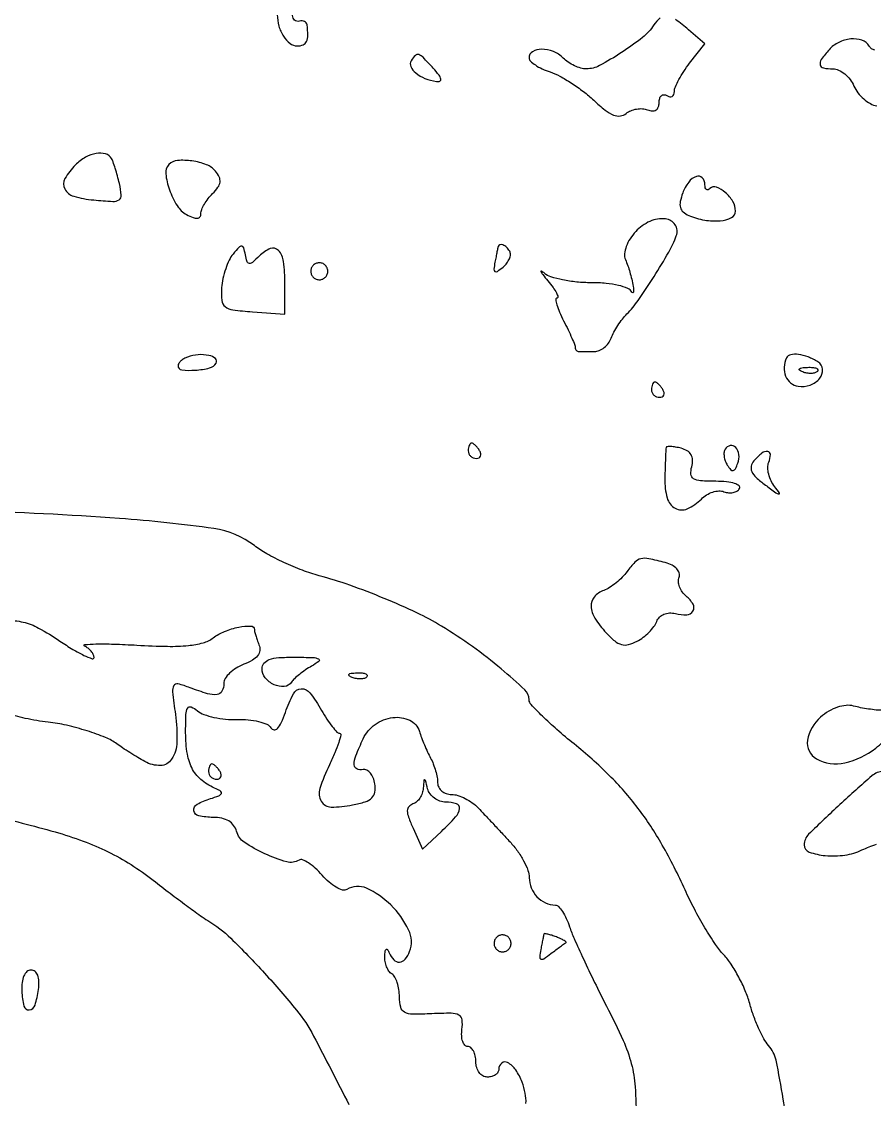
# Model space of a CAD drawing. Extents: x 0 to 5034, y 0 to 2560.
# Drawn here: x 796.5 to 908.2, y 1993.1 to 2134.2 of the extents above; entities that cross this region are included whole.
import ezdxf

# ---------------------------------------------------------------- set-up
doc = ezdxf.new("R2010")
doc.units = 0

msp = doc.modelspace()

# ---------------------------------------------------------------- linework, layer by layer
for points in [[(830, 2135.081787, 0.070098), (830.207177, 2133.61129, 0.072237), (830.812146, 2132.271585, 0.083782), (831.667999, 2131.325864, 0.168587), (832.606989, 2131, 0.098439), (833.381365, 2131.153949, 0.186827), (833.834604, 2131.586362, 0.115645), (834.004801, 2132.387834, 0.02789), (833.9, 2133.75, 0.127463), (833.79176, 2134.016263, 0.117405), (833.565, 2134.20625, 0.103536), (833.251308, 2134.288796, 0.080654), (832.9, 2134.25, -0.110297), (832.557014, 2134.23241, -0.132333), (832.264375, 2134.367188, -0.125726), (832.068905, 2134.637591, -0.094222), (832, 2135, 0.099038), (831.923658, 2135.381638, 0.097945), (831.70625, 2135.70625, 0.097945), (831.381638, 2135.923658, 0.099038), (831, 2136, 0.090658), (830.618228, 2135.930205, 0.095575), (830.29375, 2135.730275, 0.099646), (830.076635, 2135.432104, 0.108102)], [(847.542705, 2129.069098, 0.250048), (847.493457, 2128.294892, 0.114207), (848.128344, 2127.46655, 0.078705), (849.328813, 2126.75941, 0.056308), (850.836385, 2126.353926, 0.128028), (851.29711, 2126.402211, 0.377176), (851.43533, 2126.661128, 0.109501), (851.181443, 2127.187876, 0.017075), (850.431397, 2128.075805, 0.007591), (849.090189, 2129.513342, 0.118976), (848.527964, 2129.872149, 0.291323), (848.084129, 2129.765526, 0.053678)], [(803.571429, 2115.428571, 0.066153), (802.199842, 2113.636584, 0.255549), (802.171736, 2112.284383, 0.206291), (803.347881, 2111.324853, 0.045623), (805.96203, 2110.832231, 0.010278), (808.455054, 2110.646097, 0.15674), (809.281099, 2110.863174, 0.281745), (809.57486, 2111.465736, 0.034504), (809.323771, 2112.977195, 0.008212), (809.063079, 2113.998042, 0.008991), (808.77622, 2114.979239, 0.008519), (808.501862, 2115.808675, 0.043721), (808.302725, 2116.25, 0.198022), (807.520127, 2116.868173, 0.112842), (806.297346, 2116.932834, 0.086409), (804.877786, 2116.423817, 0.06728)], [(815.809831, 2115.476498, 0.229666), (815.392253, 2114.272701, 0.055602), (815.88349, 2112.16226, 0.055022), (816.882618, 2110.092407, 0.130674), (818.122371, 2108.934509, 0.026155), (818.990045, 2108.52698, 0.110681), (819.552832, 2108.432495, 0.23654), (819.872551, 2108.61499, 0.147962), (820, 2109.036245, -0.097789), (820.104801, 2109.566971, -0.034118), (820.450764, 2110.268554, -0.032337), (820.947277, 2111.008525, -0.032451), (821.534517, 2111.677375, 0.041133), (822.233089, 2112.50142, 0.123813), (822.500751, 2113.182234, 0.143458), (822.395719, 2113.846765, 0.062831), (821.912073, 2114.605946, 0.129225), (820.727033, 2115.453829, 0.055636), (818.831205, 2115.943698, 0.056012), (816.940223, 2116.000063, 0.177657)], [(883.092352, 2111.75, 0.038481), (882.768574, 2110.630906, 0.116933), (882.79068, 2109.844464, 0.150283), (883.151227, 2109.268414, 0.079452), (883.874576, 2108.820285, 0.054622), (885.967185, 2108.202786, 0.067235), (887.999112, 2108.114259, 0.092744), (889.475632, 2108.531951, 0.28489), (890, 2109.377555, 0.134171), (889.65915, 2110.624899, 0.078815), (888.666969, 2111.82509, 0.09391), (887.506894, 2112.513265, 0.291224), (886.657991, 2112.324657, -0.113033), (886.407824, 2112.167715, -0.253554), (886.193285, 2112.20266, -0.172529), (886.046271, 2112.43152, -0.057388), (886, 2112.833333, 0.186662), (885.648047, 2113.743242, 0.306405), (884.876297, 2113.930465, 0.144589), (883.868995, 2113.174462, 0.07042)], [(876.936662, 2106.70164, 0.045131), (876.199431, 2105.751381, 0.054397), (875.697066, 2104.739798, 0.062551), (875.477824, 2103.791955, 0.124701), (875.588926, 2103.035111, -0.028779), (876.162469, 2101.394627, -0.021374), (876.611493, 2099.527861, -0.085896), (876.62791, 2098.779683, -0.739997), (876.427755, 2098.75, 0.184193), (875.895312, 2099.25871, 0.041813), (874.686489, 2099.652239, 0.035781), (873.057703, 2099.914454, 0.022025), (871.116667, 2100, -0.024063), (869.206601, 2100.091975, -0.026157), (867.367378, 2100.367188, -0.026883), (865.83104, 2100.766995, -0.103433), (864.976534, 2101.25, 0.039767), (864.594972, 2101.53475, 0.744315), (864.523006, 2101.471875, 0.060007), (864.77027, 2101.065725, 0.007227), (865.431521, 2100.25, -0.016815), (866.104885, 2099.385984, -0.034814), (866.558233, 2098.660937, -0.057176), (866.754317, 2098.162737, -0.492815), (866.629307, 2098, 0.449251), (866.462748, 2097.812504, 0.040925), (866.602706, 2097.121828, 0.031933), (866.949859, 2096.157592, 0.016958), (867.494582, 2095.010478, -0.006957), (868.085291, 2093.82814, -0.009588), (868.580451, 2092.749175, -0.006657), (868.963199, 2091.838205, -0.106428), (869.020262, 2091.510478, 0.097717), (869.05073, 2091.315672, 0.101447), (869.152827, 2091.149953, 0.102594), (869.310781, 2091.039094, 0.102225), (869.5, 2091), (870.302969, 2091), (871.531385, 2091, 0.101618), (872.166329, 2091.130389, 0.067152), (872.807582, 2091.514062, 0.063665), (873.357691, 2092.080976, 0.070421), (873.725431, 2092.75, -0.034061), (874.079708, 2093.522333, -0.019725), (874.602988, 2094.400035, -0.019653), (875.20003, 2095.242805, -0.031064), (875.782313, 2095.909695, 0.042996), (877.264186, 2097.690832, 0.011118), (879.330619, 2100.80556, 0.011197), (881.258865, 2104.014077, 0.041554), (882.25386, 2106.151464, 0.235518), (882.094493, 2107.594649, 0.227588), (880.839951, 2108.364949, 0.132409), (878.795489, 2108.034632, 0.099654)], [(824.213923, 2103.759792, 0.062069), (823.70502, 2102.962507, 0.029), (823.242791, 2101.825551, 0.028188), (822.890257, 2100.560587, 0.035169), (822.713923, 2099.354066, 0.040582), (822.724501, 2097.676371, 0.207629), (823.158635, 2096.875737, 0.134784), (824.169499, 2096.452471, 0.01409), (826.75, 2096.192502), (831, 2095.885004), (831, 2099.883485, 0.031014), (830.820333, 2102.777291, 0.15654), (830.147263, 2104.227343, 0.313617), (829.082922, 2104.462956, 0.099186), (827.653638, 2103.510781, -0.014888), (826.75736, 2102.666345, -0.204201), (826.342471, 2102.527478, -0.303811), (826.055372, 2102.754829, -0.029576), (825.823018, 2103.657315, 0.022643), (825.597657, 2104.585735, 0.315864), (825.343227, 2104.789592, 0.225996), (824.991597, 2104.64877, 0.013318)], [(858.923489, 2104.75, 0.022627), (858.879465, 2104.578838, 0.001278), (858.768639, 2104.042982, 0.001959), (858.640817, 2103.40412, 0.001435), (858.503782, 2102.694193, 0.020367), (858.366074, 2101.76469, 0.292577), (858.508535, 2101.479244, 0.295382), (858.825868, 2101.490613, 0.020624), (859.569283, 2102.057499, 0.053729), (860.06743, 2102.570492, 0.066817), (860.403198, 2103.143652, 0.080372), (860.533867, 2103.6868, 0.158628), (860.429973, 2104.113307, 0.058821), (860.014609, 2104.636426, 0.095878), (859.545492, 2104.951231, 0.167479), (859.158717, 2104.977568, 0.257983)], [(834.552786, 2102.08541, 0.099038), (834.401684, 2101.679226, 0.097945), (834.417584, 2101.244476, 0.097945), (834.597789, 2100.848514, 0.099038), (834.91459, 2100.552786, 0.099038), (835.320774, 2100.401684, 0.097945), (835.755524, 2100.417584, 0.097945), (836.151486, 2100.597789, 0.099038), (836.447214, 2100.91459, 0.099038), (836.598316, 2101.320774, 0.097945), (836.582416, 2101.755524, 0.097945), (836.402211, 2102.151486, 0.099038), (836.08541, 2102.447214, 0.099038), (835.679226, 2102.598316, 0.097945), (835.244476, 2102.582416, 0.097945), (834.848514, 2102.402211, 0.099038)], [(818.25, 2090.271617, 0.046564), (817.771795, 2090.052132, 0.053843), (817.367188, 2089.756546, 0.061908), (817.090289, 2089.433493, 0.147292), (817, 2089.133645, 0.382408), (817.488018, 2088.588872, 0.044278), (819.271691, 2088.550875, 0.042686), (821.14416, 2088.838698, 0.201572), (822, 2089.470144, 0.368109), (821.899859, 2090.06024, 0.122281), (821.047816, 2090.475942, 0.072161), (819.660056, 2090.568344, 0.065003)], [(896.689105, 2090.160933, 0.097449), (896.372483, 2088.947244, 0.112494), (896.56633, 2087.769604, 0.124326), (897.224546, 2086.875461, 0.136619), (898.206312, 2086.440225, 0.125106), (899.781222, 2086.60332, 0.134987), (901.035321, 2087.499504, 0.195111), (901.391963, 2088.666456, 0.235147), (900.798558, 2089.632852, 0.045896), (899.505953, 2090.283752, 0.061818), (898.238266, 2090.609177, 0.080629), (897.226043, 2090.575653, 0.236071)], [(900.729167, 2088.395833, -0.126455), (900.402231, 2088.202593, -0.060344), (899.916927, 2088.123424, -0.05415), (899.359369, 2088.160852, -0.051402), (898.8125, 2088.316886, -0.054073), (898.395823, 2088.538436, -0.470617), (898.37858, 2088.720685, -0.168741), (898.670344, 2088.862007, -0.018894), (899.416667, 2088.921053, -0.028489), (900.112848, 2088.910055, -0.077125), (900.592839, 2088.799335, -0.208169), (900.77538, 2088.614691, -0.296942)], [(879, 2086, 0.105053), (879.081062, 2085.618444, 0.099167), (879.311086, 2085.29375, 0.09642), (879.654762, 2085.076123, 0.093332), (880.059017, 2085, 0.108972), (880.413961, 2085.078288, 0.182303), (880.6254, 2085.29375, 0.161196), (880.656512, 2085.6179, 0.082592), (880.5, 2086, 0.029505), (880.231006, 2086.382774, 0.035638), (879.933975, 2086.70625, 0.038439), (879.65171, 2086.934461, 0.151918), (879.440983, 2087, 0.210953), (879.272352, 2086.92554, 0.081139), (879.129539, 2086.70625, 0.061769), (879.032345, 2086.382849, 0.042167)], [(855, 2078, 0.105053), (855.081062, 2077.618444, 0.099167), (855.311086, 2077.29375, 0.09642), (855.654762, 2077.076123, 0.093332), (856.059017, 2077, 0.108972), (856.413961, 2077.078288, 0.182303), (856.6254, 2077.29375, 0.161196), (856.656512, 2077.6179, 0.082592), (856.5, 2078, 0.029505), (856.231006, 2078.382774, 0.035638), (855.933975, 2078.70625, 0.038439), (855.65171, 2078.934461, 0.151918), (855.440983, 2079, 0.210953), (855.272352, 2078.92554, 0.081139), (855.129539, 2078.70625, 0.061769), (855.032345, 2078.382849, 0.042167)], [(880.916667, 2078.40638, 0.038865), (880.880583, 2078.118209, 0.001495), (880.833333, 2077.042222, 0.002667), (880.787984, 2075.767484, 0.001876), (880.75, 2074.333099, 0.071016), (881.050252, 2071.823433, 0.203936), (882.108286, 2070.469198, 0.236158), (883.685799, 2070.403846, 0.090996), (885.540571, 2071.683428, -0.06059), (886.225696, 2072.219966, -0.057521), (887.031261, 2072.587872, -0.062007), (887.830356, 2072.741261, -0.108472), (888.493674, 2072.640801, 0.06791), (889.089211, 2072.500861, 0.072824), (889.6859, 2072.530846, 0.081228), (890.192353, 2072.720149, 0.124999), (890.526992, 2073.043674, 0.374264), (890.466185, 2073.414158, 0.098121), (889.891802, 2073.725155, 0.05182), (888.843866, 2073.934406, 0.023389), (887.442386, 2074, -0.015874), (885.424354, 2074.064084, -0.120307), (884.522038, 2074.346125, -0.24418), (884.174275, 2074.914115, -0.081727), (884.267194, 2075.913749, 0.068696), (884.371629, 2076.790171, 0.126459), (884.181169, 2077.477934, 0.127941), (883.684855, 2077.983423, 0.07119), (882.883825, 2078.320129, 0.020057), (882.155684, 2078.479648, 0.032947), (881.528894, 2078.548676, 0.03601), (881.05964, 2078.535453, 0.328168)], [(888.635081, 2078.218566, 0.116479), (888.500026, 2077.813281, 0.057006), (888.513244, 2077.265846, 0.052041), (888.660145, 2076.670761, 0.051938), (888.92682, 2076.118408, 0.03936), (889.355474, 2075.533274, 0.268353), (889.680389, 2075.419978, 0.227867), (889.9802, 2075.64177, 0.029854), (890.317163, 2076.384129, 0.120613), (890.459513, 2077.504837, 0.158399), (890.034166, 2078.437418, 0.257132), (889.31368, 2078.680455, 0.212933)], [(892.412682, 2076.67832, 0.12356), (892.056777, 2075.980749, 0.168681), (892.132472, 2075.284635, 0.097295), (892.708251, 2074.50564, 0.025492), (893.912682, 2073.512925, 0.003753), (895.287564, 2072.508676, 0.110075), (895.68399, 2072.339159, 0.6768), (895.763103, 2072.463778, 0.013441), (895.138124, 2073.283833, -0.058184), (894.66032, 2074.042811, -0.051638), (894.346819, 2074.922254, -0.054652), (894.234067, 2075.784326, -0.09712), (894.35674, 2076.487265, 0.081729), (894.567262, 2077.508427, 0.397399), (894.213947, 2077.914275, 0.198987), (893.445783, 2077.680955, 0.041379)], [(875.806704, 2062.184146, -0.039076), (875.178413, 2061.441048, -0.027869), (874.369782, 2060.709951, -0.0283), (873.514809, 2060.095986, -0.05234), (872.75, 2059.715531, 0.12547), (871.506728, 2058.852755, 0.19446), (871.088478, 2057.633176, 0.12893), (871.592543, 2056.060632, 0.045878), (873.047867, 2054.178995, 0.03069), (874.192581, 2053.092281, 0.107396), (875.088053, 2052.621433, 0.132912), (875.987131, 2052.616186, 0.058306), (877.104354, 2053.055849, 0.040516), (877.915944, 2053.578787, 0.033023), (878.693733, 2054.26013, 0.03416), (879.328473, 2054.988105, 0.070714), (879.694392, 2055.645983, -0.103918), (880.061748, 2056.214716, -0.098231), (880.633691, 2056.601294, -0.090479), (881.351846, 2056.760431, -0.073476), (882.13691, 2056.674448, 0.076551), (883.61194, 2056.52202, 0.246752), (884.434319, 2057.007929, 0.27706), (884.445683, 2057.900915, 0.087783), (883.54843, 2058.959806, -0.065731), (883.039027, 2059.510134, -0.064125), (882.68484, 2060.178258, -0.069482), (882.532393, 2060.857947, -0.112548), (882.615999, 2061.441692, 0.165723), (882.637161, 2061.999129, 0.117286), (882.321262, 2062.545752, 0.086489), (881.687391, 2063.018408, 0.051667), (880.806558, 2063.354924, 0.01431), (878.642418, 2063.868657, 0.109047), (877.602037, 2063.855356, 0.147216), (876.809178, 2063.398919, 0.0331)], [(834.5, 2049.805055, 0.020474), (833.686722, 2049.298798, 0.019027), (832.896834, 2048.715855, 0.01941), (832.234817, 2048.143779, 0.058793), (831.850925, 2047.689746, -0.229928), (830.911638, 2047.133884, -0.12949), (829.578478, 2047.369853, -0.115258), (828.423117, 2048.270682, -0.171414), (828, 2049.468615, -0.175133), (828.257105, 2050.180129, -0.135266), (828.938852, 2050.65499, -0.068941), (830.189177, 2050.910829, -0.017832), (832.25, 2050.969591, -0.00523), (834.7098, 2050.92626, -0.112859), (835.406912, 2050.746149, -0.548182), (835.435757, 2050.427573, -0.035603)], [(841.729167, 2048.395833, -0.126455), (841.402231, 2048.202593, -0.060344), (840.916927, 2048.123424, -0.05415), (840.359369, 2048.160852, -0.051402), (839.8125, 2048.316886, -0.054073), (839.395823, 2048.538436, -0.470617), (839.37858, 2048.720685, -0.168741), (839.670344, 2048.862007, -0.018894), (840.416667, 2048.921053, -0.028489), (841.112848, 2048.910055, -0.077125), (841.592839, 2048.799335, -0.208169), (841.77538, 2048.614691, -0.296942)], [(901.135016, 2043.117099, 0.173272), (899.432422, 2040.096062, 0.317804), (900.5939, 2037.662777, 0.185705), (904.297359, 2037.13029, 0.110975), (908.365141, 2039.07258, 0.051815), (910.146767, 2040.800355, 0.130737), (910.905498, 2042.423765, 0.262407), (910.519428, 2043.529076, 0.180346), (909.25, 2044.013655, -0.022977), (908.43447, 2044.057531, -0.011782), (907.41801, 2044.183455, -0.011683), (906.375375, 2044.362629, -0.017238), (905.470886, 2044.572523, 0.088168), (904.482143, 2044.658376, 0.058713), (903.366172, 2044.424525, 0.052945), (902.218311, 2043.898586, 0.044783)], [(821, 2036, 0.105053), (821.081062, 2035.618444, 0.099167), (821.311086, 2035.29375, 0.09642), (821.654762, 2035.076123, 0.093332), (822.059017, 2035, 0.108972), (822.413961, 2035.078288, 0.182303), (822.6254, 2035.29375, 0.161196), (822.656512, 2035.6179, 0.082592), (822.5, 2036, 0.029505), (822.231006, 2036.382774, 0.035638), (821.933975, 2036.70625, 0.038439), (821.65171, 2036.934461, 0.151918), (821.440983, 2037, 0.210953), (821.272352, 2036.92554, 0.081139), (821.129539, 2036.70625, 0.061769), (821.032345, 2036.382849, 0.042167)], [(849.116001, 2033.833333, -0.066283), (848.97929, 2033.165302, -0.060832), (848.670343, 2032.535006, -0.064703), (848.244003, 2032.03545, -0.103703), (847.76176, 2031.75392, 0.13304), (847.228302, 2031.399609, 0.183462), (847.029163, 2030.865867, 0.088347), (847.185001, 2030.019193, 0.017319), (847.780101, 2028.58328), (849.036682, 2025.825386), (851.501064, 2028.162693, 0.018764), (853.345593, 2030.048499, 0.148265), (853.862989, 2031.140638, 0.366576), (853.466961, 2031.779829, 0.078505), (852.073324, 2032, -0.084769), (851.302748, 2032.131587, -0.073873), (850.578271, 2032.514062, -0.075402), (850.009076, 2033.081374, -0.09552), (849.689326, 2033.75, 0.003074), (849.40288, 2034.819208, 0.298018), (849.290055, 2034.918886, 0.431643), (849.194241, 2034.842879, 0.003928)], [(858.552786, 2014.08541, 0.099038), (858.401684, 2013.679226, 0.097945), (858.417584, 2013.244476, 0.097945), (858.597789, 2012.848514, 0.099038), (858.91459, 2012.552786, 0.099038), (859.320774, 2012.401684, 0.097945), (859.755524, 2012.417584, 0.097945), (860.151486, 2012.597789, 0.099038), (860.447214, 2012.91459, 0.099038), (860.598316, 2013.320774, 0.097945), (860.582416, 2013.755524, 0.097945), (860.402211, 2014.151486, 0.099038), (860.08541, 2014.447214, 0.099038), (859.679226, 2014.598316, 0.097945), (859.244476, 2014.582416, 0.097945), (858.848514, 2014.402211, 0.099038)], [(864.923489, 2014.718615, 0.031608), (864.88038, 2014.564925, 0.001461), (864.768639, 2014.033762, 0.00242), (864.640822, 2013.401878, 0.001734), (864.503782, 2012.694193, 0.021104), (864.360101, 2011.71442, 0.334767), (864.523509, 2011.44346, 0.249228), (864.885371, 2011.482131, 0.014093), (865.830293, 2012.161225, -0.002242), (866.4912, 2012.660374, -0.002998), (867.09563, 2013.107, -0.002092), (867.606033, 2013.476175, -0.030977), (867.793128, 2013.593494, 0.524739), (867.803866, 2013.694249, 0.042308), (867.546856, 2013.880036, 0.029274), (867.114913, 2014.106459, 0.014471), (866.543128, 2014.345077, 0.013159), (865.945991, 2014.556367, 0.02178), (865.430819, 2014.699067, 0.017522), (865.023109, 2014.778165, 0.362402)], [(796.55434, 2007.25, 0.048048), (796.830427, 2005.287577, 0.375686), (797.524485, 2004.795991, 0.300471), (798.275483, 2005.411111, 0.041932), (798.730112, 2007.473765, 0.038736), (798.789656, 2008.541819, 0.087206), (798.632456, 2009.334749, 0.134237), (798.27488, 2009.818469, 0.168403), (797.751189, 2010, 0.183261), (797.224524, 2009.800257, 0.109257), (796.825553, 2009.25092, 0.074874), (796.59263, 2008.378939, 0.038845)]]:
    msp.add_lwpolyline(points, format="xyb", close=True)
for points in [[(880.142039, 2134.665629, 0.087523), (879.29969, 2133.75, -0.082483), (877.831231, 2132.121384, -0.023828), (875.074477, 2130.133165, -0.021861), (872.191151, 2128.430332, -0.123053), (870.469064, 2128, -0.070523), (869.749135, 2128.10205, -0.038889), (868.915371, 2128.415274, -0.03787), (868.103143, 2128.872596, -0.049262), (867.443444, 2129.413699, 0.100394), (866.157906, 2130.265678, 0.095256), (864.617358, 2130.57031, 0.133834), (863.425424, 2130.252207, 0.274938), (862.972506, 2129.437328, 0.197197), (863.159852, 2129.016365, 0.042981), (863.791776, 2128.508723, 0.038606), (864.678304, 2128.008539, 0.028698), (865.722902, 2127.592366, -0.043647), (866.978036, 2127.048354, -0.019659), (868.523218, 2126.131472, -0.019288), (870.089421, 2125.028828, -0.024906), (871.432244, 2123.89366, 0.020663), (872.931624, 2122.604182, 0.070983), (874.038447, 2121.959792, 0.123878), (874.923088, 2121.836029, 0.147359), (875.696608, 2122.16317, -0.075052), (876.297626, 2122.525813, -0.055736), (877.043506, 2122.741686, -0.056026), (877.813892, 2122.786753, -0.078386), (878.487265, 2122.64326, 0.074507), (879.117942, 2122.503772, 0.158387), (879.597436, 2122.623776, 0.168246), (879.896352, 2122.994912, 0.086378), (880, 2123.590402, -0.067775), (880.073452, 2124.129793, -0.141436), (880.29375, 2124.487745, -0.190681), (880.620215, 2124.611094, -0.135314), (881, 2124.5, 0.092105), (881.381638, 2124.352029, 0.170649), (881.70625, 2124.401704, 0.174925), (881.923035, 2124.641735, 0.097359), (882, 2125.033254, -0.101847), (882.124322, 2125.637265, -0.022552), (882.587204, 2126.59286, -0.022546), (883.233793, 2127.668451, -0.020045), (883.998993, 2128.725849), (885.997986, 2131.267156), (883.845983, 2133.133578, 0.024673), (882.155138, 2134.459761, 0.120836)], [(908.22769, 2130.435261, -0.095561), (907.820779, 2130.639507, -0.090616), (907.510081, 2130.983688, 0.175014), (906.554123, 2131.742146, 0.104148), (905.094014, 2131.913227, 0.091333), (903.517159, 2131.471602, 0.098736), (902.25, 2130.504169, 0.024979), (901.238853, 2129.232981, 0.208969), (901.089261, 2128.531123, 0.305316), (901.513208, 2128.114964, 0.045901), (902.762872, 2128, -0.109334), (903.510287, 2127.834586, -0.062293), (904.297869, 2127.340779, -0.057688), (905.004136, 2126.61401, -0.060436), (905.512872, 2125.755842, 0.060623), (906.038585, 2124.869785, 0.048791), (906.797531, 2124.06177, 0.050426), (907.661923, 2123.446716, 0.083694), (908.5, 2123.14016, -0.077055)], [(897.352914, 1985.157775, 0.010277), (896.255911, 1993.104788, 0.013116), (895.309045, 1998.193803, 0.128231), (894.33618, 2000.131725, -0.055059), (893.713978, 2001.021353, -0.01928), (893.017741, 2002.420436, -0.018875), (892.364223, 2004.031068, -0.020955), (891.858882, 2005.631725, 0.033497), (891.28736, 2007.295559, 0.023006), (890.430297, 2009.098069, 0.02326), (889.439665, 2010.76442, 0.042944), (888.463368, 2012, -0.040829), (887.376363, 2013.363813, -0.013519), (886.006508, 2015.528125, -0.01336), (884.611194, 2018.019532, -0.014787), (883.400004, 2020.5, 0.022901), (880.410691, 2026.378213, 0.033524), (877.215127, 2031.221033, 0.034553), (873.479955, 2035.48512, 0.026592), (868.864774, 2039.608461, -0.010434), (866.616504, 2041.490154, -0.015096), (864.717482, 2043.251937, -0.010675), (863.236295, 2044.775398, -0.185459), (862.981974, 2045.406214, 0.202979), (862.407681, 2046.702661, 0.013821), (859.328673, 2049.434057, 0.019338), (855.552734, 2052.360543, 0.018397), (851.5, 2055.038236, 0.026229), (848.275705, 2056.777271, 0.012837), (844.004916, 2058.66666, 0.012763), (839.498286, 2060.390382, 0.019481), (835.5, 2061.630863, -0.025573), (833.288555, 2062.346607, -0.017608), (830.861417, 2063.37096, -0.017761), (828.616055, 2064.51179, -0.03845), (827, 2065.5763, 0.130654), (821.705054, 2067.811843, 0.016735), (809.326305, 2069.131395, 0.011451), (789.454964, 2070.122411, 0.002216)], [(794.471143, 2055.789331, -0.062186), (796.745297, 2055.561052, -0.071013), (798.746929, 2054.793785, -0.021464), (801.527631, 2053.086033, 0.012772), (803.243993, 2051.990415, 0.024282), (804.686242, 2051.213644, 0.027031), (805.751189, 2050.774107, 0.516861), (806, 2050.9505, 0.117725), (805.908963, 2051.331795, 0.058646), (805.632812, 2051.747915, 0.053412), (805.228093, 2052.133366, 0.053039), (804.75, 2052.425381, -0.762547), (804.7851, 2052.624475, -0.018783), (806.251212, 2052.706314, -0.012937), (808.584961, 2052.68841, -0.005986), (811.615828, 2052.550363, 0.009497), (815.630513, 2052.395745, 0.028797), (818.361098, 2052.499768, 0.043088), (820.283543, 2052.853127, 0.095323), (821.615828, 2053.509845, -0.066786), (823.103746, 2054.351271, -0.046226), (824.959594, 2054.902875, -0.051475), (826.535199, 2055.050883, -0.411522), (827, 2054.581787, 0.064973), (827.032317, 2054.334138, 0.008655), (827.176736, 2053.825857, 0.009897), (827.371285, 2053.226649, 0.008169), (827.601655, 2052.595686, -0.120632), (827.697582, 2051.840234, -0.138364), (827.422562, 2051.168855, -0.097313), (826.733864, 2050.573278, -0.03894), (825.601655, 2050.038649, 0.047689), (824.606417, 2049.54726, 0.053629), (823.764236, 2048.892168, 0.061042), (823.188145, 2048.180668, 0.140587), (823, 2047.524751, -0.12164), (822.754178, 2046.529258, -0.244893), (822.107446, 2046.080815, -0.105602), (820.875988, 2046.185091, -0.017107), (818.588861, 2046.966215, 0.02661), (816.986728, 2047.479623, 0.343037), (816.445482, 2047.248224, 0.15562), (816.287139, 2046.455306, 0.006139), (816.657774, 2043.480155, -0.040721), (816.856814, 2039.85303, -0.137526), (816.162175, 2037.606759, -0.247974), (814.70937, 2036.79144, -0.134114), (812.664722, 2037.294783, -0.008229), (811.726292, 2037.837678, -0.005906), (810.695262, 2038.473702, -0.005966), (809.727875, 2039.102655, -0.012776), (809, 2039.615691, 0.064013), (807.517615, 2040.448123, 0.019366), (805.084171, 2041.322877, 0.019881), (802.4018, 2042.055442, 0.029477), (800, 2042.462555, -0.027917), (796.99915, 2042.961589, -0.038981), (794.400081, 2043.761394, -0.04351)], [(862.563429, 1992.544838, 0.057703), (862.469365, 1993.895306, 0.044655), (862.069908, 1995.316127, 0.058743), (861.225594, 1996.935244, 0.118316), (860.165775, 1997.897594, 0.30893), (859.383509, 1997.821032, 0.222039), (859, 1997, -0.148195), (858.884432, 1996.618646, -0.098894), (858.559375, 1996.29375, -0.082425), (858.073457, 1996.074694, -0.064853), (857.5, 1996, -0.130775), (856.924246, 1996.153209, -0.10214), (856.4375, 1996.583333, -0.08892), (856.111864, 1997.230589, -0.072314), (856, 1998, 0.051172), (855.921474, 1998.765266, 0.071111), (855.687785, 1999.4125, 0.091177), (855.342834, 1999.847616, 0.181614), (854.937142, 2000, -0.21713), (854.556107, 2000.173655, -0.098656), (854.2784, 2000.659946, -0.070482), (854.145114, 2001.386349, -0.044806), (854.187142, 2002.246626, 0.063122), (854.202487, 2003.495144, 0.249799), (853.781144, 2004.106595, 0.120595), (852.776657, 2004.350092, 0.011652), (850.25, 2004.285614, -0.013205), (847.734191, 2004.229229, -0.118707), (846.670729, 2004.489824, -0.217887), (846.158547, 2005.142844, -0.05908), (846, 2006.47997, 0.038224), (845.926139, 2007.444722, 0.041759), (845.70625, 2008.357927, 0.045837), (845.384428, 2009.095612, 0.129274), (845, 2009.5, -0.104558), (844.622719, 2009.859978, -0.055294), (844.316941, 2010.433213, -0.051513), (844.123, 2011.116354, -0.055139), (844.078947, 2011.809017, -0.019863), (844.136518, 2012.473885, -0.202031), (844.272383, 2012.708564, -0.441201), (844.445828, 2012.676336, -0.043159), (844.662281, 2012.25, 0.096176), (845.252808, 2011.339337, 0.220945), (845.997434, 2011.051517, 0.203822), (846.744489, 2011.429303, 0.083709), (847.333507, 2012.426723, 0.208969), (847.203053, 2015.285455, 0.083907), (844.864301, 2018.526816, 0.087702), (841.684787, 2020.717881, 0.250555), (839.089433, 2020.555273, -0.215207), (838.541895, 2020.483898, -0.058298), (837.720788, 2020.841546, -0.048004), (836.788535, 2021.511587, -0.034006), (835.878397, 2022.424845, 0.028137), (834.981146, 2023.346545, 0.041243), (834.087744, 2024.040121, 0.048159), (833.316315, 2024.443168, 0.239104), (832.843491, 2024.403272, -0.209942), (831.228653, 2024.176198, -0.039505), (828.364784, 2025.231799, -0.040105), (825.682651, 2026.740109, -0.182634), (824.664412, 2028.17529, 0.098768), (824.287625, 2028.95, 0.096566), (823.639915, 2029.528121, 0.082559), (822.731274, 2029.882024, 0.051712), (821.59362, 2030, -0.052312), (819.712676, 2030.197334, -0.315491), (819.07911, 2030.876709, -0.31156), (819.498484, 2031.713149, -0.05177), (821.25, 2032.45067, 0.016269), (822.331828, 2032.818362, 0.168924), (822.687588, 2033.114898, 0.398178), (822.623507, 2033.406081, 0.053922), (822.017857, 2033.728016, -0.072498), (820.159773, 2034.805676, -0.099998), (818.918812, 2036.275566, -0.085285), (818.222934, 2038.296242, -0.040397), (818, 2041.051016, -0.008404), (818.040491, 2043.459971, -0.114111), (818.26567, 2044.303541, -0.389076), (818.720521, 2044.464743, -0.072932), (819.54563, 2043.96213, 0.086862), (820.392035, 2043.478146, 0.032407), (821.712183, 2043.096593, 0.030922), (823.236276, 2042.858855, 0.032634), (824.750669, 2042.816942, -0.031723), (826.207184, 2042.779286, -0.038147), (827.55815, 2042.553595, -0.041776), (828.632535, 2042.191237, -0.153179), (829.169306, 2041.727257, 0.230793), (829.576338, 2041.470283, 0.236274), (830.023496, 2041.635811, 0.083342), (830.520639, 2042.384901, 0.02101), (831.062092, 2043.75, -0.03654), (832.110386, 2046.170914, -0.264689), (833.13754, 2046.831606, -0.248758), (834.28068, 2046.302445, -0.03309), (835.79651, 2044.006323, 0.015428), (836.497061, 2042.859038, 0.022023), (837.193255, 2041.890181, 0.018951), (837.814946, 2041.159557, 0.207475), (838.159251, 2041.006323, -0.480077), (838.320285, 2040.8014, -0.020738), (838.040243, 2039.791868, -0.022237), (837.544778, 2038.461576, -0.01227), (836.828363, 2036.880888, 0.034266), (835.581363, 2033.772982, 0.212279), (835.757798, 2032.103359, 0.266445), (837.050584, 2031.352177, 0.050788), (839.864313, 2031.622863, 0.027504), (841.507992, 2032.04675, 0.113324), (842.387175, 2032.565511, 0.164821), (842.774884, 2033.300628, 0.078004), (842.778071, 2034.385363, 0.056746), (842.562624, 2035.175738, 0.078812), (842.187936, 2035.805388, 0.100503), (841.718936, 2036.181845, 0.170925), (841.226259, 2036.25, -0.15908), (840.410775, 2036.343701, -0.294809), (840.066421, 2036.883904, -0.093032), (840.297434, 2038.076076, -0.014462), (841.25, 2040.292833, -0.131835), (842.8126, 2042.159604, -0.121158), (845.150279, 2043.067818, -0.145242), (847.339342, 2042.716692, -0.20874), (848.604383, 2041.25, 0.015807), (848.878384, 2040.45461, 0.008828), (849.259204, 2039.503986, 0.0088), (849.678574, 2038.555435, 0.014122), (850.072998, 2037.763569, -0.030566), (850.427998, 2036.987974, -0.022575), (850.727693, 2036.092603, -0.022973), (850.934347, 2035.21756, -0.046528), (851, 2034.513569, 0.119823), (851.140361, 2033.93628, 0.100689), (851.536104, 2033.444611, 0.092008), (852.127978, 2033.114414, 0.081524), (852.825035, 2033, -0.076478), (853.64365, 2032.87405, -0.040267), (854.599205, 2032.485938, -0.038878), (855.535241, 2031.919725, -0.048162), (856.301949, 2031.25, -0.000631), (857.110807, 2030.390927, -0.000257), (858.209746, 2029.219602, -0.000254), (859.389963, 2027.959068, -0.000324), (860.476915, 2026.795455, -0.032775), (861.442482, 2025.613978, -0.031554), (862.258844, 2024.301853, -0.033152), (862.826674, 2023.054504, -0.090474), (863, 2022.104472, 0.09621), (863.261487, 2020.758109, 0.094561), (864.00859, 2019.5982, 0.096041), (865.118812, 2018.808081, 0.102942), (866.416667, 2018.515313, -0.205222), (866.831102, 2018.329478, -0.041149), (867.339972, 2017.676771, -0.037321), (867.845877, 2016.762349, -0.027252), (868.272598, 2015.682205, 0.023569), (868.871559, 2014.132796, 0.004869), (870.079837, 2011.468347, 0.005108), (871.546245, 2008.399021, 0.004793), (873.105932, 2005.294061, -0.012184), (875.285615, 2000.790083, -0.04284), (876.360682, 1997.757942, -0.046972), (876.852769, 1994.732282, -0.016839), (877, 1990.361856, 0.006381)], [(909.380045, 2036, 0.180263), (907.858427, 2035.432992, 0.008294), (903.666949, 2031.682129, 0.007804), (899.579358, 2027.780126, 0.200893), (899, 2026.396361, 0.316728), (899.659358, 2025.459891, 0.064144), (901.759799, 2024.999546, 0.056448), (904.338874, 2025.064381, 0.076914), (906.563629, 2025.73176, -0.032585), (908.470617, 2026.493027, -0.121357)], [(792.226077, 2030.332778, -0.010422), (800.896742, 2028.093954, -0.020188), (804.56792, 2026.902167, -0.025796), (807.834871, 2025.498335, -0.026664), (810.850388, 2023.808622, -0.024349), (813.765335, 2021.759354, 0.003024), (815.982015, 2020.055297, 0.003484), (818.117514, 2018.457435, 0.003129), (819.944686, 2017.127605, 0.020191), (820.897385, 2016.5, -0.058101), (823.906063, 2014.173576, -0.013705), (828.332238, 2009.600784, -0.014092), (832.520049, 2004.763081, -0.050947), (834.76186, 2001.367539, -0.003483), (839.375785, 1992.390392, -0.013565)]]:
    msp.add_lwpolyline(points, format="xyb")

doc.saveas('drawing.dxf')
